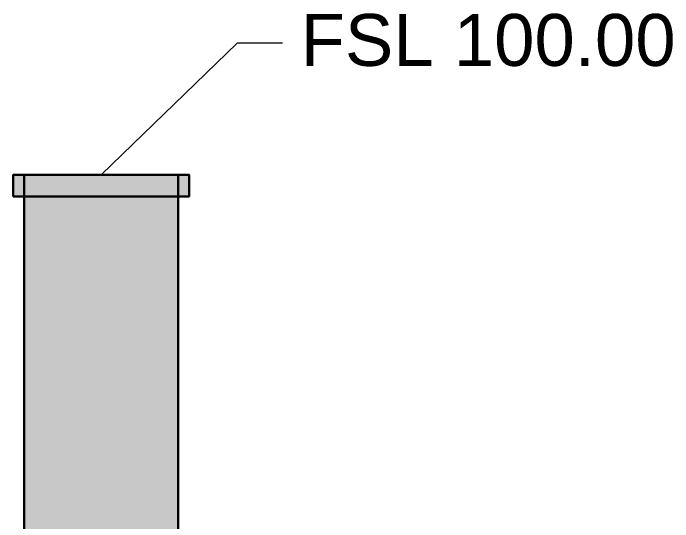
# Model space of a CAD drawing. Header units: millimetres. Extents: x -6059 to 35224, y -4267 to 4144.
# Drawn here: x 15758 to 18324, y 1649 to 3628 of the extents above; entities that cross this region are included whole.
import ezdxf

# ---------------------------------------------------------------- set-up
doc = ezdxf.new("R2010")
doc.units = ezdxf.units.MM
for name, color, linetype in [('ANNOTATIONS', 7, 'Continuous'), ('LEADERS', 7, 'Continuous'), ('MANHOLES', 7, 'Continuous')]:
    doc.layers.add(name, color=color, linetype=linetype)
doc.styles.add('ARIAL', font='arial.ttf')

msp = doc.modelspace()

# ---------------------------------------------------------------- linework, layer by layer
at = {"layer": 'LEADERS', "lineweight": 18}
for p, q in [((16629.2, 3511.5), (16100, 3000)), ((16805.6, 3511.5), (16629.2, 3511.5))]:
    msp.add_line(p, q, dxfattribs=at)
at = {"layer": 'MANHOLES', "lineweight": 30}
for points in [[(15757.7, 2915.3), (16442.3, 2915.3), (16442.3, 3000), (15757.7, 3000)], [(15757.7, 2915.3), (16442.3, 2915.3), (16442.3, 3000), (15757.7, 3000)], [(15800, 1560), (16400, 1560), (16400, 3000), (15800, 3000)], [(15800, 1560), (16400, 1560), (16400, 3000), (15800, 3000)]]:
    msp.add_lwpolyline(points, close=True, dxfattribs=at)
at = {"layer": 'MANHOLES', "true_color": 0x737373}
msp.add_solid([(15757.7, 2915.3), (16442.3, 2915.3), (15757.7, 3000), (16442.3, 3000)], dxfattribs=at)
msp.add_solid([(15757.7, 2915.3), (16442.3, 2915.3), (15757.7, 3000), (16442.3, 3000)], dxfattribs=at)
at = {"layer": 'MANHOLES', "true_color": 0xb8b8b8}
msp.add_solid([(15800, 1560), (16400, 1560), (15800, 3000), (16400, 3000)], dxfattribs=at)
msp.add_solid([(15800, 1560), (16400, 1560), (15800, 3000), (16400, 3000)], dxfattribs=at)

# ---------------------------------------------------------------- texts
at = {"layer": 'ANNOTATIONS', "style": 'ARIAL'}
msp.add_text('FSL 100.00', height=202.07, dxfattribs=at).set_placement((16876.1, 3423.3))

doc.saveas('drawing.dxf')
